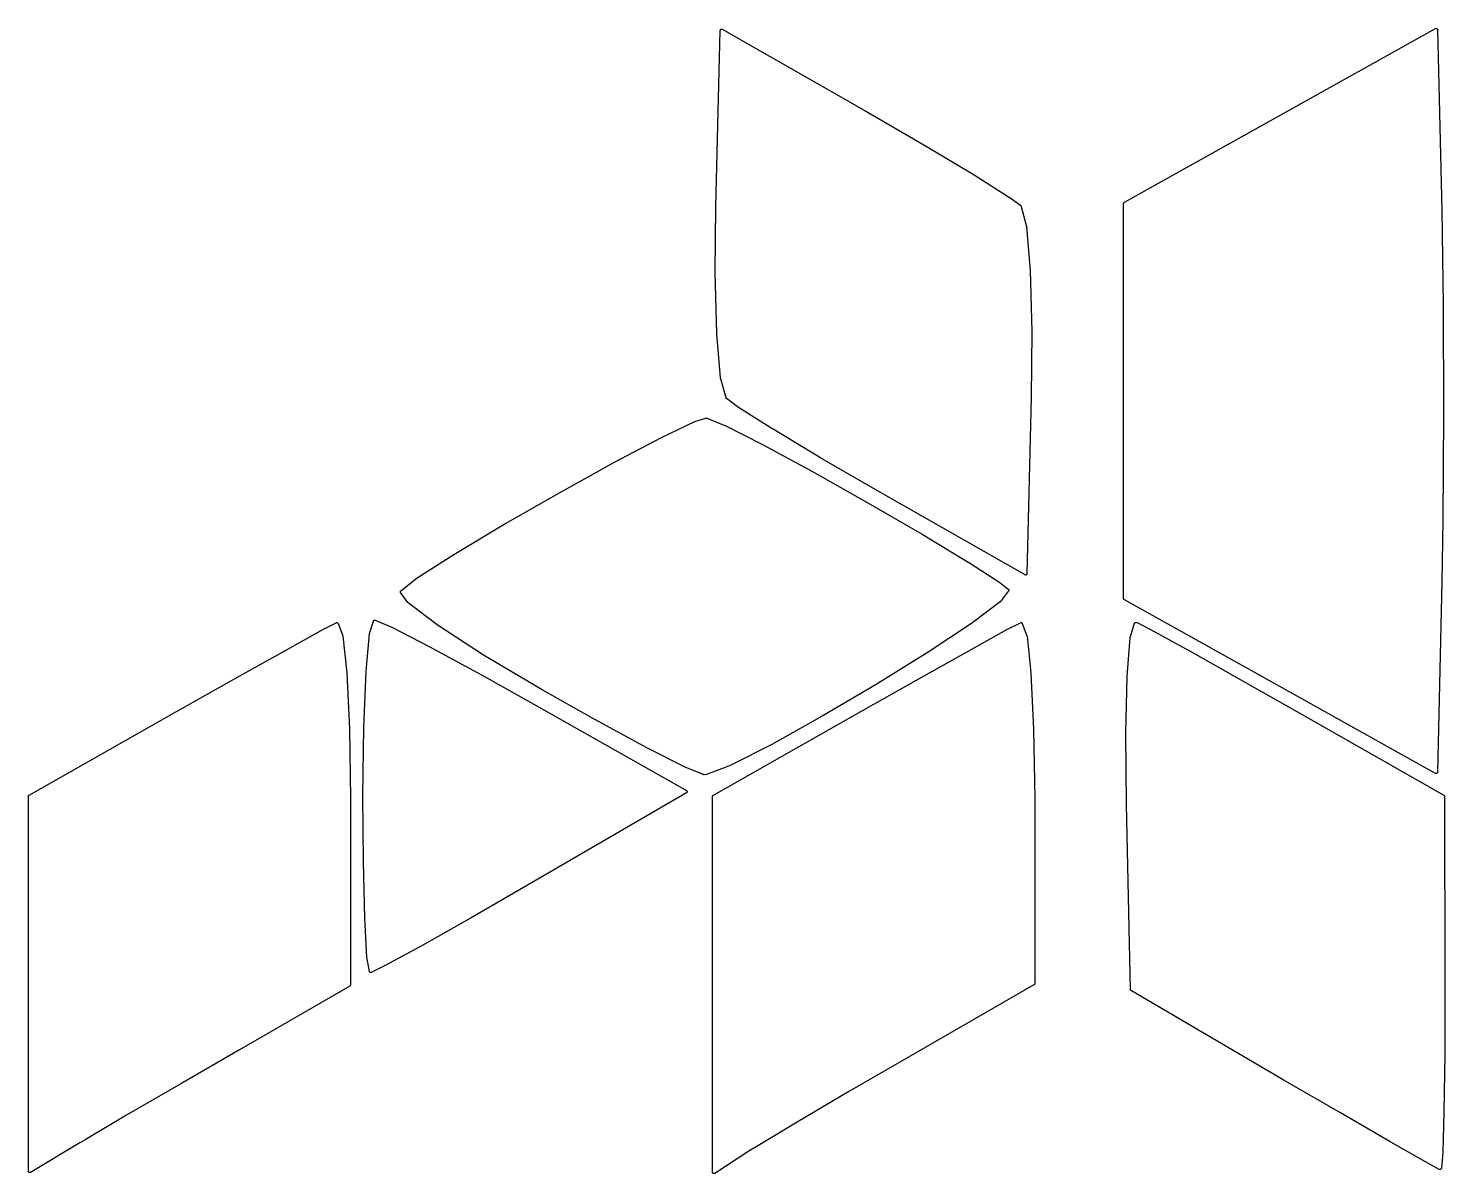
# Model space of a CAD drawing. Header units: inches. Extents: x 37 to 422, y 22 to 313.
# Drawn here: x 116.7 to 132.47, y 248.16 to 260.92 of the extents above; entities that cross this region are included whole.
import ezdxf

# ---------------------------------------------------------------- set-up
doc = ezdxf.new("R2010")
doc.units = ezdxf.units.IN
doc.header["$MEASUREMENT"] = 0
doc.layers.add('Etching', color=142, linetype='Continuous')

msp = doc.modelspace()

# ---------------------------------------------------------------- linework, layer by layer
at = {"layer": 'Etching', "linetype": 'Continuous'}
for p, q in [((124.403, 260.9), (124.406, 260.902)), ((124.406, 260.904), (124.409, 260.906)), ((124.406, 260.903), (124.406, 260.904)), ((124.406, 260.902), (124.406, 260.903)), ((124.406, 260.903), (124.406, 260.903)), ((124.409, 260.906), (124.412, 260.907)), ((124.409, 260.906), (124.409, 260.906)), ((124.409, 260.906), (124.409, 260.906)), ((124.412, 260.907), (124.415, 260.907)), ((124.415, 260.907), (124.415, 260.908)), ((124.415, 260.908), (124.415, 260.907)), ((124.415, 260.907), (124.418, 260.907)), ((124.415, 260.907), (124.415, 260.907)), ((124.418, 260.907), (124.418, 260.907)), ((124.418, 260.907), (124.418, 260.907)), ((124.418, 260.907), (124.421, 260.906)), ((124.421, 260.906), (124.424, 260.906)), ((124.424, 260.906), (126.005, 260.004)), ((128.903, 258.981), (132.368, 260.915)), ((132.368, 260.915), (132.371, 260.915)), ((132.371, 260.915), (132.371, 260.916)), ((132.371, 260.916), (132.371, 260.916)), ((132.371, 260.916), (132.374, 260.916)), ((132.374, 260.916), (132.377, 260.917)), ((132.374, 260.916), (132.374, 260.916)), ((132.377, 260.917), (132.377, 260.916)), ((132.377, 260.916), (132.377, 260.916)), ((132.377, 260.916), (132.38, 260.916)), ((132.38, 260.916), (132.383, 260.915)), ((132.383, 260.915), (132.383, 260.915)), ((132.383, 260.915), (132.383, 260.915)), ((132.383, 260.915), (132.383, 260.913)), ((132.383, 260.913), (132.386, 260.912)), ((132.386, 260.912), (132.386, 260.911)), ((132.386, 260.911), (132.386, 260.911)), ((132.386, 260.911), (132.389, 260.909)), ((132.389, 260.909), (132.389, 260.907)), ((132.389, 260.907), (132.389, 260.907)), ((132.389, 260.907), (132.389, 260.907)), ((132.389, 260.907), (132.389, 260.904)), ((132.389, 260.904), (132.389, 260.902)), ((124.352, 258.929), (124.4, 260.893)), ((124.4, 260.893), (124.403, 260.895)), ((124.403, 260.898), (124.403, 260.9)), ((124.403, 260.895), (124.403, 260.898)), ((124.403, 260.898), (124.403, 260.898)), ((124.403, 260.898), (124.403, 260.898)), ((132.389, 260.902), (132.437, 258.887)), ((126.005, 260.004), (126.005, 260.004)), ((126.005, 260.004), (126.005, 260.004)), ((126.005, 260.004), (126.671, 259.619)), ((126.671, 259.619), (126.671, 259.619)), ((126.671, 259.619), (126.671, 259.619)), ((126.671, 259.619), (127.229, 259.284)), ((127.229, 259.284), (127.229, 259.284)), ((127.229, 259.284), (127.229, 259.284)), ((127.229, 259.284), (127.613, 259.04)), ((127.613, 259.04), (127.616, 259.04)), ((127.616, 259.04), (127.616, 259.04)), ((127.616, 259.04), (127.748, 258.942)), ((124.346, 258.197), (124.352, 258.929)), ((124.352, 258.929), (124.352, 258.929)), ((124.352, 258.929), (124.352, 258.929)), ((127.748, 258.942), (127.751, 258.94)), ((127.751, 258.94), (127.751, 258.938)), ((127.751, 258.938), (127.751, 258.938)), ((127.751, 258.938), (127.751, 258.938)), ((127.751, 258.938), (127.754, 258.936)), ((127.754, 258.936), (127.754, 258.934)), ((127.754, 258.934), (127.814, 258.71)), ((128.894, 258.971), (128.897, 258.974)), ((128.894, 258.968), (128.894, 258.971)), ((128.894, 254.566), (128.894, 258.968)), ((128.894, 258.968), (128.894, 258.968)), ((128.894, 258.968), (128.894, 258.968)), ((128.897, 258.976), (128.897, 258.978)), ((128.897, 258.978), (128.9, 258.978)), ((128.897, 258.974), (128.897, 258.976)), ((128.897, 258.974), (128.897, 258.974)), ((128.897, 258.974), (128.897, 258.974)), ((128.9, 258.98), (128.903, 258.981)), ((128.9, 258.978), (128.9, 258.98)), ((128.9, 258.978), (128.9, 258.978)), ((128.903, 258.981), (128.903, 258.981)), ((128.903, 258.981), (128.903, 258.981)), ((132.437, 258.887), (132.437, 258.887)), ((132.437, 258.887), (132.437, 258.887)), ((132.437, 258.887), (132.452, 257.837)), ((127.814, 258.71), (127.814, 258.709)), ((127.814, 258.709), (127.814, 258.707)), ((127.814, 258.707), (127.853, 258.219)), ((124.346, 258.196), (124.346, 258.197)), ((124.364, 257.517), (124.346, 258.196)), ((124.346, 258.196), (124.346, 258.196)), ((127.853, 258.219), (127.853, 258.219)), ((127.853, 258.219), (127.853, 258.218)), ((127.853, 258.218), (127.871, 257.539)), ((132.452, 257.837), (132.452, 257.837)), ((132.452, 257.837), (132.452, 257.837)), ((132.452, 257.837), (132.458, 256.626)), ((124.364, 257.516), (124.364, 257.517)), ((124.364, 257.517), (124.364, 257.517)), ((124.406, 257.028), (124.364, 257.516)), ((127.871, 257.539), (127.865, 256.807)), ((127.871, 257.539), (127.871, 257.539)), ((127.871, 257.539), (127.871, 257.539)), ((124.406, 257.027), (124.406, 257.028)), ((124.406, 257.025), (124.406, 257.027)), ((124.466, 256.802), (124.406, 257.025)), ((124.466, 256.799), (124.466, 256.802)), ((127.865, 256.806), (127.817, 254.842)), ((127.865, 256.807), (127.865, 256.806)), ((127.865, 256.806), (127.865, 256.806)), ((124.466, 256.797), (124.466, 256.799)), ((124.469, 256.795), (124.466, 256.797)), ((124.466, 256.797), (124.466, 256.797)), ((124.466, 256.797), (124.466, 256.797)), ((124.472, 256.793), (124.469, 256.795)), ((124.604, 256.695), (124.472, 256.793)), ((124.988, 256.451), (124.604, 256.695)), ((124.604, 256.695), (124.604, 256.695)), ((124.604, 256.695), (124.604, 256.695)), ((123.746, 256.36), (124.118, 256.537)), ((124.118, 256.538), (124.241, 256.577)), ((124.118, 256.537), (124.118, 256.538)), ((124.118, 256.537), (124.118, 256.537)), ((124.241, 256.577), (124.244, 256.578)), ((124.244, 256.578), (124.247, 256.578)), ((124.247, 256.578), (124.247, 256.578)), ((124.247, 256.578), (124.25, 256.577)), ((124.247, 256.578), (124.247, 256.578)), ((124.25, 256.577), (124.253, 256.577)), ((124.253, 256.577), (124.454, 256.495)), ((124.454, 256.495), (124.454, 256.495)), ((124.454, 256.495), (124.457, 256.495)), ((124.457, 256.495), (124.871, 256.282)), ((132.458, 256.626), (132.449, 255.434)), ((132.458, 256.626), (132.458, 256.626)), ((132.458, 256.626), (132.458, 256.626)), ((123.218, 256.081), (123.746, 256.36)), ((123.746, 256.36), (123.746, 256.36)), ((123.746, 256.36), (123.746, 256.36)), ((124.991, 256.451), (124.988, 256.451)), ((125.549, 256.116), (124.991, 256.451)), ((124.991, 256.451), (124.991, 256.451)), ((124.871, 256.282), (124.874, 256.281)), ((124.874, 256.281), (124.874, 256.281)), ((124.874, 256.281), (125.429, 255.98)), ((122.603, 255.741), (123.218, 256.08)), ((123.218, 256.08), (123.218, 256.081)), ((123.218, 256.08), (123.218, 256.08)), ((126.212, 255.731), (125.549, 256.116)), ((125.549, 256.116), (125.549, 256.116)), ((125.549, 256.116), (125.549, 256.116)), ((125.429, 255.98), (125.429, 255.98)), ((125.429, 255.98), (125.429, 255.98)), ((125.429, 255.98), (126.044, 255.632)), ((121.985, 255.386), (122.603, 255.741)), ((122.603, 255.741), (122.603, 255.741)), ((122.603, 255.741), (122.603, 255.741)), ((127.796, 254.83), (126.212, 255.731)), ((126.212, 255.731), (126.212, 255.731)), ((126.212, 255.731), (126.212, 255.731)), ((126.044, 255.632), (126.044, 255.632)), ((126.044, 255.632), (126.044, 255.632)), ((126.044, 255.632), (126.65, 255.282)), ((121.433, 255.058), (121.985, 255.386)), ((121.985, 255.386), (121.985, 255.386)), ((121.985, 255.386), (121.985, 255.386)), ((132.449, 255.434), (132.437, 254.752)), ((132.449, 255.434), (132.449, 255.434)), ((132.449, 255.434), (132.449, 255.434)), ((126.65, 255.282), (126.65, 255.282)), ((126.65, 255.282), (126.65, 255.282)), ((126.65, 255.282), (127.163, 254.973)), ((121.028, 254.799), (121.433, 255.057)), ((121.433, 255.057), (121.433, 255.058)), ((121.433, 255.057), (121.433, 255.057)), ((127.163, 254.973), (127.166, 254.973)), ((127.166, 254.973), (127.166, 254.972)), ((127.166, 254.972), (127.514, 254.747)), ((120.845, 254.654), (121.028, 254.798)), ((121.028, 254.798), (121.028, 254.799)), ((121.028, 254.799), (121.028, 254.799)), ((127.799, 254.829), (127.796, 254.83)), ((127.799, 254.828), (127.799, 254.829)), ((127.802, 254.828), (127.799, 254.828)), ((127.799, 254.828), (127.799, 254.828)), ((127.799, 254.828), (127.799, 254.828)), ((127.805, 254.828), (127.802, 254.828)), ((127.808, 254.829), (127.805, 254.828)), ((127.805, 254.828), (127.805, 254.828)), ((127.805, 254.828), (127.805, 254.828)), ((127.811, 254.829), (127.808, 254.829)), ((127.814, 254.833), (127.811, 254.831)), ((127.811, 254.831), (127.811, 254.83)), ((127.811, 254.83), (127.811, 254.83)), ((127.811, 254.83), (127.811, 254.829)), ((127.817, 254.835), (127.814, 254.833)), ((127.814, 254.833), (127.814, 254.833)), ((127.814, 254.833), (127.814, 254.833)), ((127.817, 254.842), (127.817, 254.84)), ((127.817, 254.84), (127.817, 254.837)), ((127.817, 254.837), (127.817, 254.837)), ((127.817, 254.837), (127.817, 254.837)), ((127.817, 254.837), (127.817, 254.835)), ((132.437, 254.751), (132.389, 252.632)), ((132.437, 254.752), (132.437, 254.752)), ((132.437, 254.752), (132.437, 254.751)), ((120.839, 254.645), (120.842, 254.646)), ((120.839, 254.644), (120.839, 254.645)), ((120.839, 254.643), (120.839, 254.644)), ((120.839, 254.641), (120.839, 254.643)), ((120.839, 254.64), (120.839, 254.641)), ((120.839, 254.639), (120.839, 254.64)), ((120.842, 254.638), (120.839, 254.639)), ((120.842, 254.651), (120.845, 254.652)), ((120.842, 254.65), (120.842, 254.651)), ((120.842, 254.649), (120.842, 254.65)), ((120.842, 254.648), (120.842, 254.649)), ((120.842, 254.646), (120.842, 254.648)), ((120.842, 254.636), (120.842, 254.638)), ((120.842, 254.635), (120.842, 254.636)), ((120.842, 254.634), (120.842, 254.635)), ((120.842, 254.633), (120.842, 254.634)), ((120.923, 254.521), (120.842, 254.633)), ((120.845, 254.653), (120.845, 254.654)), ((120.845, 254.652), (120.845, 254.653)), ((127.514, 254.747), (127.514, 254.746)), ((127.514, 254.746), (127.517, 254.746)), ((127.517, 254.746), (127.61, 254.672)), ((127.613, 254.651), (127.523, 254.532)), ((127.61, 254.672), (127.613, 254.672)), ((127.613, 254.672), (127.613, 254.671)), ((127.613, 254.671), (127.613, 254.669)), ((127.613, 254.669), (127.613, 254.669)), ((127.613, 254.669), (127.616, 254.667)), ((127.616, 254.654), (127.613, 254.653)), ((127.613, 254.653), (127.613, 254.651)), ((127.616, 254.667), (127.616, 254.666)), ((127.616, 254.666), (127.616, 254.665)), ((127.616, 254.665), (127.616, 254.664)), ((127.616, 254.664), (127.616, 254.663)), ((127.616, 254.663), (127.616, 254.661)), ((127.616, 254.661), (127.616, 254.66)), ((127.616, 254.66), (127.616, 254.659)), ((127.616, 254.659), (127.616, 254.657)), ((127.616, 254.657), (127.616, 254.656)), ((127.616, 254.656), (127.616, 254.655)), ((127.616, 254.655), (127.616, 254.654)), ((120.926, 254.519), (120.923, 254.521)), ((120.926, 254.517), (120.926, 254.519)), ((121.25, 254.272), (120.926, 254.517)), ((127.52, 254.53), (127.199, 254.29)), ((127.523, 254.532), (127.52, 254.531)), ((127.52, 254.531), (127.52, 254.53)), ((128.894, 254.565), (128.894, 254.566)), ((128.894, 254.566), (128.894, 254.566)), ((128.894, 254.563), (128.894, 254.565)), ((128.897, 254.561), (128.894, 254.563)), ((128.897, 254.56), (128.897, 254.561)), ((128.897, 254.561), (128.897, 254.561)), ((128.897, 254.558), (128.897, 254.56)), ((128.897, 254.556), (128.897, 254.558)), ((128.9, 254.556), (128.897, 254.556)), ((128.9, 254.554), (128.9, 254.556)), ((128.9, 254.556), (128.9, 254.556)), ((128.903, 254.553), (128.9, 254.554)), ((128.903, 254.552), (128.903, 254.553)), ((128.903, 254.553), (128.903, 254.553)), ((130.634, 253.586), (128.903, 254.552)), ((119.975, 254.22), (120.125, 254.297)), ((120.125, 254.297), (120.128, 254.298)), ((120.125, 254.297), (120.125, 254.297)), ((120.128, 254.298), (120.128, 254.298)), ((120.128, 254.298), (120.128, 254.298)), ((120.128, 254.298), (120.131, 254.298)), ((120.131, 254.298), (120.134, 254.298)), ((120.134, 254.298), (120.134, 254.298)), ((120.134, 254.298), (120.134, 254.298)), ((120.134, 254.298), (120.137, 254.297)), ((120.137, 254.297), (120.14, 254.297)), ((120.14, 254.297), (120.14, 254.296)), ((120.14, 254.296), (120.14, 254.296)), ((120.14, 254.296), (120.14, 254.295)), ((120.14, 254.295), (120.143, 254.293)), ((120.143, 254.293), (120.143, 254.293)), ((120.143, 254.293), (120.143, 254.293)), ((120.143, 254.293), (120.143, 254.291)), ((120.143, 254.291), (120.146, 254.289)), ((120.146, 254.289), (120.197, 254.153)), ((120.497, 254.176), (120.539, 254.316)), ((120.539, 254.318), (120.542, 254.32)), ((120.539, 254.316), (120.539, 254.318)), ((120.542, 254.322), (120.545, 254.324)), ((120.542, 254.321), (120.542, 254.322)), ((120.542, 254.32), (120.542, 254.321)), ((120.542, 254.32), (120.542, 254.32)), ((120.545, 254.324), (120.548, 254.325)), ((120.545, 254.324), (120.545, 254.324)), ((120.545, 254.324), (120.545, 254.324)), ((120.548, 254.325), (120.548, 254.326)), ((120.548, 254.326), (120.548, 254.326)), ((120.548, 254.326), (120.551, 254.326)), ((120.551, 254.326), (120.554, 254.327)), ((120.551, 254.326), (120.551, 254.326)), ((120.554, 254.327), (120.554, 254.327)), ((120.554, 254.327), (120.557, 254.326)), ((120.554, 254.327), (120.554, 254.327)), ((120.557, 254.326), (120.56, 254.325)), ((120.56, 254.325), (120.743, 254.247)), ((127.199, 254.289), (126.716, 253.97)), ((127.199, 254.29), (127.199, 254.29)), ((127.199, 254.29), (127.199, 254.289)), ((127.595, 254.22), (127.745, 254.297)), ((127.745, 254.297), (127.748, 254.298)), ((127.745, 254.297), (127.745, 254.297)), ((127.748, 254.298), (127.748, 254.298)), ((127.748, 254.298), (127.748, 254.298)), ((127.748, 254.298), (127.751, 254.298)), ((127.751, 254.298), (127.754, 254.298)), ((127.754, 254.298), (127.754, 254.298)), ((127.754, 254.298), (127.754, 254.298)), ((127.754, 254.298), (127.757, 254.297)), ((127.757, 254.297), (127.76, 254.297)), ((127.76, 254.297), (127.76, 254.296)), ((127.76, 254.296), (127.76, 254.296)), ((127.76, 254.296), (127.76, 254.295)), ((127.76, 254.295), (127.763, 254.293)), ((127.763, 254.293), (127.763, 254.293)), ((127.763, 254.293), (127.763, 254.293)), ((127.763, 254.293), (127.763, 254.291)), ((127.763, 254.291), (127.766, 254.289)), ((127.766, 254.289), (127.817, 254.153)), ((128.969, 254.133), (129.017, 254.291)), ((129.017, 254.291), (129.02, 254.293)), ((129.017, 254.291), (129.017, 254.291)), ((129.017, 254.291), (129.017, 254.291)), ((129.02, 254.296), (129.023, 254.297)), ((129.02, 254.295), (129.02, 254.296)), ((129.02, 254.293), (129.02, 254.295)), ((129.02, 254.295), (129.02, 254.295)), ((129.023, 254.297), (129.023, 254.299)), ((129.023, 254.299), (129.023, 254.299)), ((129.023, 254.299), (129.026, 254.299)), ((129.026, 254.3), (129.029, 254.301)), ((129.026, 254.299), (129.026, 254.3)), ((129.029, 254.301), (129.029, 254.301)), ((129.029, 254.301), (129.029, 254.301)), ((129.029, 254.301), (129.032, 254.301)), ((129.032, 254.301), (129.035, 254.301)), ((129.035, 254.301), (129.035, 254.301)), ((129.035, 254.301), (129.038, 254.3)), ((129.035, 254.301), (129.035, 254.301)), ((129.038, 254.3), (129.041, 254.299)), ((129.041, 254.299), (129.044, 254.298)), ((129.044, 254.298), (129.242, 254.195)), ((119.585, 254.004), (119.975, 254.22)), ((119.975, 254.22), (119.975, 254.22)), ((119.975, 254.22), (119.975, 254.22)), ((120.197, 254.153), (120.197, 254.151)), ((120.197, 254.151), (120.2, 254.149)), ((120.2, 254.149), (120.242, 253.738)), ((120.458, 253.757), (120.494, 254.173)), ((120.494, 254.174), (120.497, 254.176)), ((120.494, 254.173), (120.494, 254.174)), ((120.743, 254.247), (120.746, 254.246)), ((120.746, 254.246), (120.746, 254.246)), ((120.746, 254.246), (121.16, 254.032)), ((121.766, 253.937), (121.25, 254.272)), ((121.25, 254.272), (121.25, 254.272)), ((121.25, 254.272), (121.25, 254.272)), ((127.205, 254.004), (127.595, 254.22)), ((127.595, 254.22), (127.595, 254.22)), ((127.595, 254.22), (127.595, 254.22)), ((127.817, 254.153), (127.817, 254.151)), ((127.817, 254.151), (127.82, 254.149)), ((127.82, 254.149), (127.862, 253.738)), ((128.933, 253.701), (128.966, 254.13)), ((128.966, 254.131), (128.969, 254.133)), ((128.966, 254.13), (128.966, 254.131)), ((129.242, 254.195), (129.242, 254.195)), ((129.242, 254.195), (129.242, 254.195)), ((129.242, 254.195), (129.668, 253.961)), ((119.018, 253.688), (119.585, 254.004)), ((119.585, 254.004), (119.585, 254.004)), ((119.585, 254.004), (119.585, 254.004)), ((121.16, 254.032), (121.16, 254.032)), ((121.16, 254.032), (121.16, 254.032)), ((121.16, 254.032), (121.742, 253.717)), ((126.716, 253.97), (126.14, 253.611)), ((126.638, 253.688), (127.205, 254.004)), ((126.716, 253.97), (126.716, 253.97)), ((126.716, 253.97), (126.716, 253.97)), ((127.205, 254.004), (127.205, 254.004)), ((127.205, 254.004), (127.205, 254.004)), ((122.417, 253.55), (121.766, 253.937)), ((121.766, 253.937), (121.766, 253.937)), ((121.766, 253.937), (121.766, 253.937)), ((129.668, 253.961), (129.668, 253.961)), ((129.668, 253.961), (129.668, 253.961)), ((129.668, 253.961), (130.253, 253.631)), ((118.346, 253.309), (119.018, 253.688)), ((119.018, 253.688), (119.018, 253.688)), ((119.018, 253.688), (119.018, 253.688)), ((120.242, 253.738), (120.242, 253.737)), ((120.242, 253.737), (120.242, 253.737)), ((120.242, 253.737), (120.272, 253.112)), ((120.431, 253.132), (120.458, 253.756)), ((120.458, 253.756), (120.458, 253.757)), ((120.458, 253.757), (120.458, 253.757)), ((121.742, 253.717), (121.742, 253.717)), ((121.742, 253.717), (121.742, 253.717)), ((121.742, 253.717), (122.351, 253.377)), ((125.966, 253.309), (126.638, 253.688)), ((126.638, 253.688), (126.638, 253.688)), ((126.638, 253.688), (126.638, 253.688)), ((127.862, 253.738), (127.862, 253.737)), ((127.862, 253.737), (127.862, 253.737)), ((127.862, 253.737), (127.892, 253.113)), ((128.918, 253.062), (128.933, 253.7)), ((128.933, 253.7), (128.933, 253.701)), ((128.933, 253.7), (128.933, 253.7)), ((123.005, 253.22), (122.417, 253.55)), ((122.417, 253.55), (122.417, 253.55)), ((122.417, 253.55), (122.417, 253.55)), ((126.14, 253.611), (125.537, 253.255)), ((126.14, 253.611), (126.14, 253.611)), ((126.14, 253.611), (126.14, 253.611)), ((130.253, 253.631), (130.253, 253.631)), ((130.253, 253.631), (130.253, 253.631)), ((130.253, 253.631), (130.823, 253.309)), ((132.368, 252.619), (130.634, 253.586)), ((122.351, 253.377), (122.351, 253.377)), ((122.351, 253.377), (122.351, 253.377)), ((122.351, 253.377), (124.025, 252.428)), ((116.705, 252.377), (118.346, 253.309)), ((118.346, 253.309), (118.346, 253.309)), ((118.346, 253.309), (118.346, 253.309)), ((123.593, 252.902), (123.005, 253.22)), ((123.005, 253.22), (123.005, 253.22)), ((123.005, 253.22), (123.005, 253.22)), ((124.325, 252.377), (125.966, 253.309)), ((125.537, 253.255), (124.976, 252.942)), ((125.537, 253.255), (125.537, 253.255)), ((125.537, 253.255), (125.537, 253.255)), ((125.966, 253.309), (125.966, 253.309)), ((125.966, 253.309), (125.966, 253.309)), ((130.823, 253.309), (130.823, 253.309)), ((130.823, 253.309), (130.823, 253.309)), ((130.823, 253.309), (132.461, 252.377)), ((120.272, 253.112), (120.272, 253.112)), ((120.272, 253.112), (120.272, 253.112)), ((120.272, 253.112), (120.284, 252.338)), ((120.422, 252.365), (120.431, 253.131)), ((120.431, 253.131), (120.431, 253.132)), ((120.431, 253.131), (120.431, 253.131)), ((127.892, 253.113), (127.892, 253.113)), ((127.892, 253.113), (127.892, 253.113)), ((127.892, 253.113), (127.904, 252.339)), ((128.918, 253.061), (128.918, 253.062)), ((128.918, 253.062), (128.918, 253.062)), ((128.927, 252.277), (128.918, 253.061)), ((124.019, 252.686), (123.593, 252.902)), ((123.593, 252.902), (123.593, 252.902)), ((123.593, 252.902), (123.593, 252.902)), ((124.976, 252.941), (124.526, 252.713)), ((124.976, 252.942), (124.976, 252.942)), ((124.976, 252.942), (124.976, 252.941)), ((124.523, 252.712), (124.25, 252.608)), ((124.526, 252.713), (124.523, 252.712)), ((124.523, 252.712), (124.523, 252.712)), ((124.217, 252.606), (124.019, 252.686)), ((124.019, 252.686), (124.019, 252.686)), ((124.019, 252.686), (124.019, 252.686)), ((124.217, 252.605), (124.217, 252.606)), ((124.217, 252.606), (124.217, 252.606)), ((124.22, 252.605), (124.217, 252.605)), ((124.223, 252.605), (124.22, 252.605)), ((124.22, 252.605), (124.22, 252.605)), ((124.247, 252.607), (124.223, 252.605)), ((124.223, 252.605), (124.223, 252.605)), ((124.25, 252.608), (124.247, 252.607)), ((124.25, 252.608), (124.25, 252.608)), ((132.371, 252.618), (132.368, 252.619)), ((132.371, 252.617), (132.371, 252.618)), ((132.374, 252.617), (132.371, 252.617)), ((132.371, 252.617), (132.371, 252.617)), ((132.377, 252.617), (132.374, 252.617)), ((132.374, 252.617), (132.374, 252.617)), ((132.38, 252.618), (132.377, 252.617)), ((132.377, 252.617), (132.377, 252.617)), ((132.377, 252.617), (132.377, 252.617)), ((132.383, 252.619), (132.38, 252.618)), ((132.386, 252.622), (132.383, 252.621)), ((132.383, 252.621), (132.383, 252.62)), ((132.383, 252.62), (132.383, 252.619)), ((132.383, 252.619), (132.383, 252.619)), ((132.389, 252.625), (132.386, 252.623)), ((132.386, 252.623), (132.386, 252.623)), ((132.386, 252.623), (132.386, 252.622)), ((132.389, 252.632), (132.389, 252.63)), ((132.389, 252.63), (132.389, 252.627)), ((132.389, 252.627), (132.389, 252.627)), ((132.389, 252.627), (132.389, 252.627)), ((132.389, 252.627), (132.389, 252.625)), ((124.025, 252.403), (122.306, 251.403)), ((124.025, 252.428), (124.025, 252.428)), ((124.025, 252.428), (124.025, 252.428)), ((124.025, 252.428), (124.028, 252.427)), ((124.028, 252.404), (124.025, 252.403)), ((124.025, 252.403), (124.025, 252.403)), ((124.025, 252.403), (124.025, 252.403)), ((124.028, 252.427), (124.031, 252.425)), ((124.031, 252.406), (124.028, 252.404)), ((124.031, 252.425), (124.031, 252.425)), ((124.031, 252.425), (124.031, 252.425)), ((124.031, 252.425), (124.031, 252.422)), ((124.031, 252.422), (124.031, 252.421)), ((124.031, 252.421), (124.031, 252.421)), ((124.031, 252.421), (124.031, 252.421)), ((124.031, 252.421), (124.034, 252.418)), ((124.034, 252.413), (124.031, 252.41)), ((124.031, 252.41), (124.031, 252.41)), ((124.031, 252.41), (124.031, 252.41)), ((124.031, 252.41), (124.031, 252.408)), ((124.031, 252.408), (124.031, 252.406)), ((124.031, 252.406), (124.031, 252.406)), ((124.031, 252.406), (124.031, 252.406)), ((124.034, 252.418), (124.034, 252.416)), ((124.034, 252.416), (124.034, 252.416)), ((124.034, 252.416), (124.034, 252.416)), ((124.034, 252.416), (124.034, 252.413)), ((116.696, 252.367), (116.699, 252.369)), ((116.696, 252.365), (116.696, 252.367)), ((116.696, 252.364), (116.696, 252.365)), ((116.696, 248.188), (116.696, 252.364)), ((116.696, 252.364), (116.696, 252.364)), ((116.699, 252.374), (116.702, 252.376)), ((116.699, 252.371), (116.699, 252.374)), ((116.699, 252.374), (116.699, 252.374)), ((116.699, 252.374), (116.699, 252.374)), ((116.699, 252.37), (116.699, 252.371)), ((116.699, 252.369), (116.699, 252.37)), ((116.699, 252.369), (116.699, 252.369)), ((116.702, 252.376), (116.705, 252.377)), ((116.705, 252.377), (116.705, 252.377)), ((116.705, 252.377), (116.705, 252.377)), ((120.284, 252.338), (120.284, 252.338)), ((120.284, 252.338), (120.284, 252.338)), ((120.284, 252.338), (120.284, 252.301)), ((120.284, 252.301), (120.284, 250.262)), ((120.422, 252.364), (120.422, 252.365)), ((120.428, 251.64), (120.422, 252.364)), ((120.422, 252.364), (120.422, 252.364)), ((124.316, 252.367), (124.319, 252.369)), ((124.316, 252.365), (124.316, 252.367)), ((124.316, 252.364), (124.316, 252.365)), ((124.316, 248.177), (124.316, 252.364)), ((124.316, 252.364), (124.316, 252.364)), ((124.319, 252.374), (124.322, 252.376)), ((124.319, 252.371), (124.319, 252.374)), ((124.319, 252.374), (124.319, 252.374)), ((124.319, 252.374), (124.319, 252.374)), ((124.319, 252.37), (124.319, 252.371)), ((124.319, 252.369), (124.319, 252.37)), ((124.319, 252.369), (124.319, 252.369)), ((124.322, 252.376), (124.325, 252.377)), ((124.325, 252.377), (124.325, 252.377)), ((124.325, 252.377), (124.325, 252.377)), ((127.904, 252.339), (127.904, 252.339)), ((127.904, 252.339), (127.904, 252.339)), ((127.904, 252.339), (127.904, 252.308)), ((127.904, 252.308), (127.904, 250.277)), ((128.972, 250.21), (128.927, 252.277)), ((128.927, 252.277), (128.927, 252.277)), ((128.927, 252.277), (128.927, 252.277)), ((132.461, 252.377), (132.461, 252.377)), ((132.461, 252.377), (132.461, 252.377)), ((132.461, 252.377), (132.461, 252.376)), ((132.461, 252.376), (132.464, 252.374)), ((132.464, 252.374), (132.464, 252.374)), ((132.464, 252.374), (132.464, 252.374)), ((132.464, 252.374), (132.464, 252.372)), ((132.464, 252.372), (132.467, 252.37)), ((132.467, 252.37), (132.467, 252.369)), ((132.467, 252.369), (132.467, 252.369)), ((132.467, 252.369), (132.467, 252.367)), ((132.467, 252.367), (132.467, 252.364)), ((132.467, 252.364), (132.467, 252.364)), ((132.467, 252.364), (132.467, 252.364)), ((132.467, 252.364), (132.47, 250.29)), ((120.443, 251.005), (120.428, 251.64)), ((120.428, 251.64), (120.428, 251.64)), ((120.428, 251.64), (120.428, 251.64)), ((122.306, 251.403), (121.628, 251.012)), ((122.306, 251.403), (122.306, 251.403)), ((122.306, 251.403), (122.306, 251.403)), ((120.443, 251.004), (120.443, 251.005)), ((120.443, 251.005), (120.443, 251.005)), ((120.464, 250.574), (120.443, 251.004)), ((121.628, 251.012), (121.064, 250.693)), ((121.628, 251.012), (121.628, 251.012)), ((121.628, 251.012), (121.628, 251.012)), ((121.064, 250.693), (120.671, 250.479)), ((121.064, 250.693), (121.064, 250.693)), ((121.064, 250.693), (121.064, 250.693)), ((120.464, 250.573), (120.464, 250.574)), ((120.464, 250.574), (120.464, 250.574)), ((120.494, 250.414), (120.464, 250.573)), ((120.494, 250.413), (120.494, 250.414)), ((120.494, 250.414), (120.494, 250.414)), ((120.494, 250.411), (120.494, 250.413)), ((120.494, 250.409), (120.494, 250.411)), ((120.497, 250.409), (120.494, 250.409)), ((120.497, 250.408), (120.497, 250.409)), ((120.497, 250.407), (120.497, 250.408)), ((120.497, 250.406), (120.497, 250.407)), ((120.5, 250.405), (120.497, 250.406)), ((120.5, 250.404), (120.5, 250.405)), ((120.5, 250.405), (120.5, 250.405)), ((120.503, 250.403), (120.5, 250.404)), ((120.506, 250.402), (120.503, 250.403)), ((120.503, 250.403), (120.503, 250.403)), ((120.503, 250.403), (120.503, 250.403)), ((120.509, 250.402), (120.506, 250.402)), ((120.512, 250.403), (120.509, 250.402)), ((120.509, 250.402), (120.509, 250.402)), ((120.509, 250.402), (120.509, 250.402)), ((120.515, 250.403), (120.512, 250.403)), ((120.512, 250.403), (120.512, 250.403)), ((120.671, 250.479), (120.515, 250.403)), ((120.515, 250.403), (120.515, 250.403)), ((120.671, 250.479), (120.671, 250.479)), ((120.671, 250.479), (120.671, 250.479)), ((120.275, 250.25), (119.048, 249.542)), ((120.278, 250.252), (120.275, 250.25)), ((120.275, 250.25), (120.275, 250.25)), ((120.281, 250.256), (120.278, 250.253)), ((120.278, 250.253), (120.278, 250.253)), ((120.278, 250.253), (120.278, 250.252)), ((120.284, 250.262), (120.281, 250.26)), ((120.281, 250.26), (120.281, 250.257)), ((120.281, 250.257), (120.281, 250.257)), ((120.281, 250.257), (120.281, 250.257)), ((120.281, 250.257), (120.281, 250.256)), ((127.895, 250.264), (126.497, 249.461)), ((127.898, 250.266), (127.895, 250.264)), ((127.895, 250.264), (127.895, 250.264)), ((127.895, 250.264), (127.895, 250.264)), ((127.901, 250.27), (127.898, 250.268)), ((127.898, 250.268), (127.898, 250.268)), ((127.898, 250.268), (127.898, 250.268)), ((127.898, 250.268), (127.898, 250.266)), ((127.904, 250.277), (127.901, 250.274)), ((127.901, 250.274), (127.901, 250.272)), ((127.901, 250.272), (127.901, 250.272)), ((127.901, 250.272), (127.901, 250.272)), ((127.901, 250.272), (127.901, 250.27)), ((127.904, 250.277), (127.904, 250.277)), ((127.904, 250.277), (127.904, 250.277)), ((128.975, 250.208), (128.972, 250.21)), ((128.975, 250.205), (128.975, 250.208)), ((128.975, 250.203), (128.975, 250.205)), ((128.975, 250.205), (128.975, 250.205)), ((128.975, 250.205), (128.975, 250.205)), ((128.978, 250.201), (128.975, 250.203)), ((128.978, 250.2), (128.978, 250.201)), ((128.978, 250.201), (128.978, 250.201)), ((128.978, 250.199), (128.978, 250.2)), ((128.981, 250.197), (128.978, 250.199)), ((130.673, 249.208), (128.981, 250.197)), ((132.47, 250.29), (132.47, 250.29)), ((132.47, 250.29), (132.47, 250.29)), ((132.47, 250.29), (132.47, 249.498)), ((119.048, 249.542), (118.394, 249.164)), ((119.048, 249.542), (119.048, 249.542)), ((126.497, 249.461), (125.84, 249.08)), ((126.497, 249.461), (126.497, 249.461)), ((132.47, 249.497), (132.461, 248.846)), ((132.47, 249.498), (132.47, 249.497)), ((132.47, 249.497), (132.47, 249.497)), ((118.394, 249.164), (117.782, 248.808)), ((118.394, 249.164), (118.394, 249.164)), ((125.84, 249.08), (125.258, 248.737)), ((125.84, 249.08), (125.84, 249.08)), ((131.309, 248.838), (130.673, 249.208)), ((130.673, 249.208), (130.673, 249.208)), ((130.673, 249.208), (130.673, 249.208)), ((117.782, 248.808), (117.329, 248.54)), ((117.782, 248.808), (117.782, 248.808)), ((131.87, 248.514), (131.309, 248.838)), ((131.309, 248.838), (131.309, 248.838)), ((131.309, 248.838), (131.309, 248.838)), ((132.461, 248.846), (132.449, 248.4)), ((132.461, 248.846), (132.461, 248.846)), ((132.461, 248.846), (132.461, 248.846)), ((125.258, 248.737), (124.838, 248.484)), ((125.258, 248.737), (125.258, 248.737)), ((117.269, 248.505), (116.72, 248.175)), ((117.329, 248.54), (117.269, 248.505)), ((117.269, 248.505), (117.269, 248.505)), ((117.329, 248.54), (117.329, 248.54)), ((124.838, 248.484), (124.721, 248.411)), ((132.257, 248.294), (131.87, 248.514)), ((131.87, 248.514), (131.87, 248.514)), ((131.87, 248.514), (131.87, 248.514)), ((124.721, 248.411), (124.34, 248.164)), ((132.41, 248.21), (132.257, 248.294)), ((132.257, 248.294), (132.257, 248.294)), ((132.257, 248.294), (132.257, 248.294)), ((132.449, 248.399), (132.434, 248.223)), ((132.449, 248.4), (132.449, 248.399)), ((132.449, 248.399), (132.449, 248.399)), ((116.696, 248.185), (116.696, 248.188)), ((116.696, 248.188), (116.696, 248.188)), ((116.696, 248.188), (116.696, 248.188)), ((116.696, 248.183), (116.696, 248.185)), ((116.699, 248.183), (116.696, 248.183)), ((116.699, 248.18), (116.699, 248.183)), ((116.699, 248.183), (116.699, 248.183)), ((116.699, 248.178), (116.699, 248.18)), ((116.702, 248.177), (116.699, 248.178)), ((116.699, 248.178), (116.699, 248.178)), ((116.699, 248.178), (116.699, 248.178)), ((116.705, 248.175), (116.702, 248.177)), ((116.708, 248.174), (116.705, 248.175)), ((116.705, 248.175), (116.705, 248.175)), ((116.705, 248.175), (116.705, 248.175)), ((116.708, 248.173), (116.708, 248.174)), ((116.711, 248.173), (116.708, 248.173)), ((116.708, 248.173), (116.708, 248.173)), ((116.708, 248.173), (116.708, 248.173)), ((116.714, 248.173), (116.711, 248.173)), ((116.717, 248.174), (116.714, 248.173)), ((116.714, 248.173), (116.714, 248.173)), ((116.714, 248.173), (116.714, 248.173)), ((116.72, 248.175), (116.717, 248.174)), ((116.72, 248.175), (116.72, 248.175)), ((116.72, 248.175), (116.72, 248.175)), ((124.316, 248.176), (124.316, 248.177)), ((124.316, 248.174), (124.316, 248.176)), ((124.316, 248.176), (124.316, 248.176)), ((124.316, 248.171), (124.316, 248.174)), ((124.319, 248.171), (124.316, 248.171)), ((124.319, 248.169), (124.319, 248.171)), ((124.319, 248.171), (124.319, 248.171)), ((124.319, 248.167), (124.319, 248.169)), ((124.322, 248.166), (124.319, 248.167)), ((124.319, 248.167), (124.319, 248.167)), ((124.322, 248.165), (124.322, 248.166)), ((124.325, 248.164), (124.322, 248.165)), ((124.325, 248.163), (124.325, 248.164)), ((124.325, 248.164), (124.325, 248.164)), ((124.328, 248.163), (124.325, 248.163)), ((124.328, 248.162), (124.328, 248.163)), ((124.331, 248.162), (124.328, 248.162)), ((124.328, 248.162), (124.328, 248.162)), ((124.334, 248.162), (124.331, 248.162)), ((124.331, 248.162), (124.331, 248.162)), ((124.337, 248.163), (124.334, 248.162)), ((124.334, 248.162), (124.334, 248.162)), ((124.334, 248.162), (124.334, 248.162)), ((124.34, 248.164), (124.337, 248.163)), ((124.34, 248.164), (124.34, 248.164)), ((124.34, 248.164), (124.34, 248.164)), ((132.413, 248.21), (132.41, 248.21)), ((132.413, 248.209), (132.413, 248.21)), ((132.416, 248.209), (132.413, 248.209)), ((132.413, 248.209), (132.413, 248.209)), ((132.419, 248.209), (132.416, 248.209)), ((132.416, 248.209), (132.416, 248.209)), ((132.422, 248.21), (132.419, 248.209)), ((132.419, 248.209), (132.419, 248.209)), ((132.419, 248.209), (132.419, 248.209)), ((132.425, 248.21), (132.422, 248.21)), ((132.428, 248.212), (132.425, 248.21)), ((132.425, 248.21), (132.425, 248.21)), ((132.431, 248.216), (132.428, 248.214)), ((132.428, 248.214), (132.428, 248.213)), ((132.428, 248.213), (132.428, 248.213)), ((132.428, 248.213), (132.428, 248.212)), ((132.434, 248.22), (132.431, 248.218)), ((132.431, 248.218), (132.431, 248.218)), ((132.431, 248.218), (132.431, 248.218)), ((132.431, 248.218), (132.431, 248.216)), ((132.434, 248.223), (132.434, 248.22))]:
    msp.add_line(p, q, dxfattribs=at)

doc.saveas('drawing.dxf')
